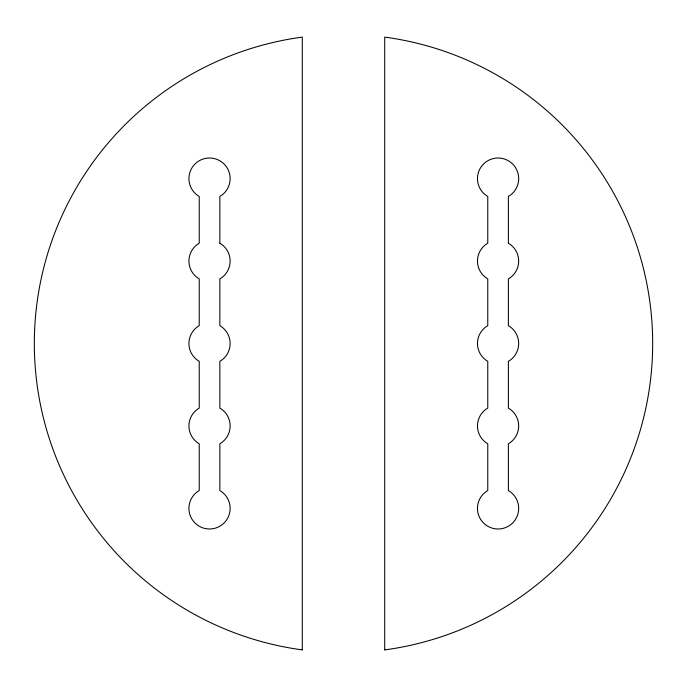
<?xml version="1.0" encoding="UTF-8"?>
<svg xmlns="http://www.w3.org/2000/svg" width="687" height="687" viewBox="0 0 687 687"><rect width="100%" height="100%" fill="white"/><g stroke="black" fill="none" stroke-linecap="round" stroke-linejoin="round"><path stroke-width="1.03" d="M508.38 243.215L508.38 196.465A20.61 20.61 0 0 0 513.867 165.369A20.61 20.61 0 0 0 482.283 165.369A20.61 20.61 0 0 0 487.77 196.465L487.77 243.215A20.61 20.61 0 0 0 487.77 278.905L487.77 325.655A20.61 20.61 0 0 0 487.77 361.345L487.77 408.095A20.61 20.61 0 0 0 487.77 443.785L487.77 490.535A20.61 20.61 0 0 0 482.283 521.631A20.61 20.61 0 0 0 513.867 521.631A20.61 20.61 0 0 0 508.38 490.535L508.38 443.785A20.61 20.61 0 0 0 508.38 408.095L508.38 361.345A20.61 20.61 0 0 0 508.38 325.655L508.38 278.905A20.61 20.61 0 0 0 508.38 243.215M384.72 649.893L384.72 37.107A309.15 309.15 0 0 1 384.72 649.893M302.28 649.893L302.28 37.107A309.15 309.15 0 0 0 302.28 649.893M219.84 243.215L219.84 196.465A20.61 20.61 0 0 0 225.327 165.369A20.61 20.61 0 0 0 193.743 165.369A20.61 20.61 0 0 0 199.23 196.465L199.23 243.215A20.61 20.61 0 0 0 199.23 278.905L199.23 325.655A20.61 20.61 0 0 0 199.23 361.345L199.23 408.095A20.61 20.61 0 0 0 199.23 443.785L199.23 490.535A20.61 20.61 0 0 0 193.743 521.631A20.61 20.61 0 0 0 225.327 521.631A20.61 20.61 0 0 0 219.84 490.535L219.84 443.785A20.61 20.61 0 0 0 219.84 408.095L219.84 361.345A20.61 20.61 0 0 0 219.84 325.655L219.84 278.905A20.61 20.61 0 0 0 219.84 243.215"/></g></svg>
